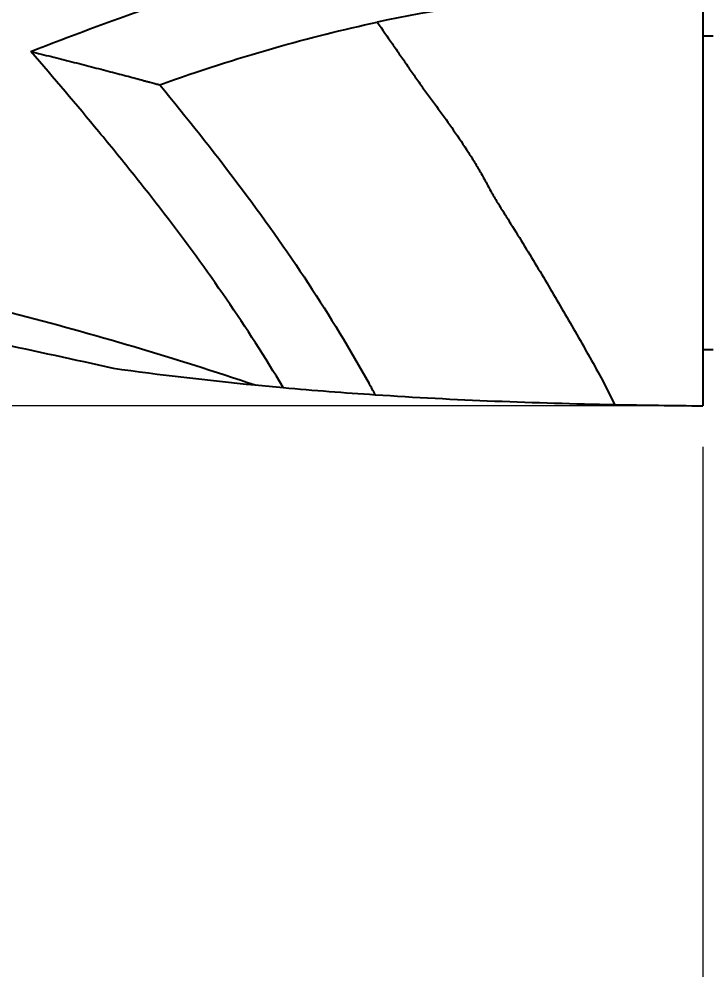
# Model space of a CAD drawing. Header units: millimetres. Extents: x 1122 to 8358, y -1894 to -296.
# Drawn here: x 7919.5 to 7986.5, y -999.6 to -907.1 of the extents above; entities that cross this region are included whole.
import ezdxf

# ---------------------------------------------------------------- set-up
doc = ezdxf.new("R2010")
doc.units = ezdxf.units.MM
doc.header["$LTSCALE"] = 3
doc.styles.add('DLB3013-CR2S_시공도$0$Daelim Dimension', font='')
doc.styles.get('DLB3013-CR2S_시공도$0$Daelim Dimension').set_extended_font_data('나눔고딕')
doc.dimstyles.new('DLB3013-CR2S_시공도$0$DEFAULT', dxfattribs={"dimscale": 2, "dimtxt": 2, "dimasz": 2, "dimexe": 0, "dimexo": 2, "dimgap": 1, "dimtad": 1, "dimdec": 1, "dimzin": 9, "dimdsep": 46, "dimtxsty": 'DLB3013-CR2S_시공도$0$Daelim Dimension', "dimcen": 0.5, "dimclrd": 252, "dimclre": 252, "dimclrt": 3, "dimadec": 1, "dimazin": 0, "dimtfac": 1, "dimtdec": 1, "dimtix": 1, "dimtmove": 0, "dimatfit": 3, "dimfxl": 1, "dimtolj": 1, "dimtzin": 1, "dimlwd": 9, "dimlwe": 9, "dimarcsym": 0})

# ---------------------------------------------------------------- blocks, each defined once
blk = doc.blocks.new('*D1')
at = {"color": 5, "lineweight": 9, "ltscale": 0.5, "transparency": 16777216}
for p, q in [((7895.706, -893.273), (7895.706, -836.878)), ((7962.2, -869.965), (7965.92, -841.438))]:
    blk.add_line(p, q, dxfattribs=at)
blk.add_arc((7895.706, -1379.747), 540.868, 82.99232, 89.57627, dxfattribs=at)
at = {"color": 5, "ltscale": 0.5, "transparency": 16777216}
for points in [[(7899.704, -839.56), (7899.709, -838.227), (7895.706, -838.878)], [(7961.777, -842.257), (7961.61, -843.58), (7965.662, -843.422)]]:
    blk.add_solid(points, dxfattribs=at)
at = {"layer": 'Defpoints', "color": 0, "ltscale": 0.5, "transparency": 16777216}
for p in [(7919.083, -839.384), (7961.682, -873.931), (7895.706, -897.273), (7957.39, -906.839), (7895.706, -969.189)]:
    blk.add_point(p, dxfattribs=at)
at = {"color": 7, "ltscale": 0.5, "transparency": 16777216, "insert": (7933.074, -832.509), "char_height": 10, "attachment_point": 5, "rotation": 356.09368, "style": 'DLB3013-CR2S_시공도$0$Daelim Dimension'}
blk.add_mtext('\\A1;7.4°', dxfattribs=at)
blk = doc.blocks.new('*D3')
at = {"color": 5, "lineweight": 9, "ltscale": 0.5, "transparency": 16777216}
for p, q in [((7870.734, -853.216), (7799.502, -853.216)), ((7801.502, -857.216), (7801.502, -940.742)), ((7982.006, -944.742), (7799.502, -944.742))]:
    blk.add_line(p, q, dxfattribs=at)
at = {"color": 5, "ltscale": 0.5, "transparency": 16777216}
for points in [[(7800.836, -857.216), (7802.169, -857.216), (7801.502, -853.216)], [(7800.836, -940.742), (7802.169, -940.742), (7801.502, -944.742)]]:
    blk.add_solid(points, dxfattribs=at)
at = {"layer": 'Defpoints', "color": 0, "ltscale": 0.5, "transparency": 16777216}
for p in [(7874.734, -853.216), (7801.502, -944.742), (7986.006, -944.742)]:
    blk.add_point(p, dxfattribs=at)
at = {"color": 7, "ltscale": 0.5, "transparency": 16777216, "insert": (7793.801, -898.979), "char_height": 10, "attachment_point": 5, "rotation": 90, "style": 'DLB3013-CR2S_시공도$0$Daelim Dimension'}
blk.add_mtext('\\A1;91.5', dxfattribs=at)
blk = doc.blocks.new('*D5')
at = {"color": 5, "lineweight": 9, "ltscale": 0.5, "transparency": 16777216}
for p, q in [((7853.101, -933.517), (7853.101, -1021.639)), ((7986.006, -948.742), (7986.006, -1021.639)), ((7857.101, -1019.639), (7982.006, -1019.639))]:
    blk.add_line(p, q, dxfattribs=at)
at = {"color": 5, "ltscale": 0.5, "transparency": 16777216}
for points in [[(7857.101, -1018.972), (7857.101, -1020.305), (7853.101, -1019.639)], [(7982.006, -1018.972), (7982.006, -1020.305), (7986.006, -1019.639)]]:
    blk.add_solid(points, dxfattribs=at)
at = {"layer": 'Defpoints', "color": 0, "ltscale": 0.5, "transparency": 16777216}
for p in [(7853.101, -929.517), (7986.006, -944.742), (7986.006, -1019.639)]:
    blk.add_point(p, dxfattribs=at)
at = {"color": 7, "ltscale": 0.5, "transparency": 16777216, "insert": (7919.553, -1011.938), "char_height": 10, "attachment_point": 5, "style": 'DLB3013-CR2S_시공도$0$Daelim Dimension'}
blk.add_mtext('\\A1;132.9', dxfattribs=at)

msp = doc.modelspace()

# ---------------------------------------------------------------- linework, layer by layer
at = {"color": 7, "linetype": 'Continuous'}
for p, q in [((7986.006, -904.367), (7986.006, -944.742)), ((7987.006, -908.803), (7986.006, -908.803)), ((7987.006, -939.303), (7986.006, -939.303)), ((7976.275, -942.303), (7977.405, -944.627))]:
    msp.add_line(p, q, dxfattribs=at)
for centre, radius, start, end in [((7809.36, -1023.658), 165.444, 33.03823, 33.45861), ((7974.061, -615.879), 328.358, 262.05362, 264.47962), ((7977.384, -583.396), 361.01, 264.45068, 264.88758), ((7979.825, -555.184), 389.327, 264.89965, 266.22032), ((7817.395, -1018.607), 155.953, 28.72193, 29.17938), ((7991.217, -238.468), 706.294, 268.879482, 269.577327)]:
    msp.add_arc(centre, radius, start, end, dxfattribs=at)
for points, knots in [([(7920.682, -910.3), (7928.294, -907.326), (7943.677, -901.76), (7959.791, -898.58), (7967.901, -897.717)], [0, 0, 0, 0, 0.500499, 1, 1, 1, 1]), ([(7954.35, -907.447), (7954.842, -908.151), (7955.581, -909.206), (7956.56, -910.617), (7957.287, -911.68), (7958.017, -912.741), (7959.015, -914.139), (7960.294, -915.863), (7961.792, -917.958), (7962.993, -919.738), (7963.903, -921.195), (7964.551, -922.308), (7965.053, -923.257), (7965.465, -924.01), (7965.899, -924.751), (7966.469, -925.661), (7967.383, -927.115), (7968.511, -928.941), (7969.855, -931.138), (7971.155, -933.362), (7972.465, -935.58), (7974.191, -938.549), (7975.444, -940.8), (7976.275, -942.303)], [0, 0, 0, 0, 0.062499, 0.093749, 0.125001, 0.15625, 0.187497, 0.249999, 0.312499, 0.374997, 0.406252, 0.437504, 0.468759, 0.484382, 0.500003, 0.531257, 0.562506, 0.625004, 0.687503, 0.750003, 0.812502, 0.875002, 1, 1, 1, 1]), ([(7945.208, -942.974), (7943.465, -940.049), (7939.775, -934.314), (7934.74, -927.437), (7930.525, -922.074), (7926.221, -916.782), (7922.907, -912.884), (7920.679, -910.302)], [0, 0, 0, 0, 0.249682, 0.499741, 0.624832, 0.749876, 1, 1, 1, 1]), ([(7920.682, -910.3), (7921.347, -910.466), (7922.67, -910.796), (7924.633, -911.289), (7926.24, -911.699), (7927.493, -912.025), (7928.399, -912.262), (7929.274, -912.492), (7930.108, -912.71), (7930.888, -912.916), (7931.497, -913.08), (7931.943, -913.202), (7932.239, -913.283), (7932.504, -913.355), (7932.733, -913.415), (7932.921, -913.464), (7933.049, -913.497), (7933.127, -913.516), (7933.166, -913.526), (7933.189, -913.529), (7933.201, -913.534), (7933.204, -913.533)], [0, 0, 0, 0, 0.159173, 0.316232, 0.469421, 0.543903, 0.616502, 0.686676, 0.753694, 0.816542, 0.873826, 0.899836, 0.923697, 0.945051, 0.963532, 0.978701, 0.990098, 0.994248, 0.997308, 0.999238, 1, 1, 1, 1]), ([(7933.203, -913.526), (7938.513, -919.985), (7945.721, -929.39), (7951.707, -939.266), (7953.553, -942.575)], [0, 0, 0, 0, 0.671578, 1, 1, 1, 1]), ([(7846.052, -922.279), (7854.216, -923.288), (7870.511, -925.596), (7890.754, -929.258), (7906.84, -932.721), (7922.829, -936.6), (7934.681, -940.079), (7942.473, -942.714)], [0, 0, 0, 0, 0.250009, 0.500012, 0.625019, 0.750025, 1, 1, 1, 1]), ([(7905.912, -936.208), (7909.72, -937.003), (7917.311, -938.6), (7924.893, -940.24), (7928.668, -941.08)], [0, 0, 0, 0, 0.501397, 1, 1, 1, 1])]:
    msp.add_open_spline(points, degree=3, knots=knots, dxfattribs=at)
for points in [[(7986.006, -904.367), (7975.237, -904.353), (7965.266, -905.124), (7954.351, -907.452)], [(7933.203, -913.526), (7940.85, -910.824), (7947.772, -908.855), (7954.351, -907.452)], [(7954.157, -943.664), (7961.907, -944.178), (7969.656, -944.473), (7977.405, -944.627)]]:
    msp.add_open_spline(points, degree=3, dxfattribs=at)

# ---------------------------------------------------------------- dimensions: what is measured, and where the dimension line sits
at = {"color": 5, "ltscale": 0.5}
dim = msp.add_angular_dim_2l(base=(7919.083, -839.384), line1=((7895.706, -897.273), (7895.706, -969.189)), line2=((7961.682, -873.931), (7957.39, -906.839)), dimstyle='DLB3013-CR2S_시공도$0$DEFAULT', override={"dimtxt": 5, "dimexe": 1, "dimclrd": 5, "dimclre": 5, "dimclrt": 7}, dxfattribs=at)
dim.commit()
dim.dimension.update_dxf_attribs({"geometry": '*D1', "text_midpoint": (7932.553, -840.135), "dimtype": 162})
dim = msp.add_linear_dim(base=(7801.502, -944.742), p1=(7874.734, -853.216), p2=(7986.006, -944.742), angle=90, dimstyle='DLB3013-CR2S_시공도$0$DEFAULT', override={"dimtxt": 5, "dimexe": 1, "dimclrd": 5, "dimclre": 5, "dimclrt": 7}, dxfattribs=at)
dim.commit()
dim.dimension.update_dxf_attribs({"geometry": '*D3', "text_midpoint": (7793.801, -898.979)})
dim = msp.add_linear_dim(base=(7986.006, -1019.639), p1=(7853.101, -929.517), p2=(7986.006, -944.742), dimstyle='DLB3013-CR2S_시공도$0$DEFAULT', override={"dimtxt": 5, "dimexe": 1, "dimclrd": 5, "dimclre": 5, "dimclrt": 7}, dxfattribs=at)
dim.commit()
dim.dimension.update_dxf_attribs({"geometry": '*D5', "text_midpoint": (7919.553, -1019.639), "dimtype": 160})

doc.saveas('drawing.dxf')
